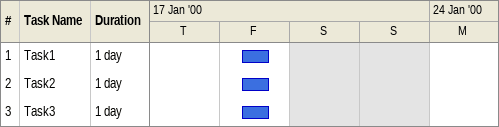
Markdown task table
| ID | Task | Duration | Start | Finish |
|---|---|---|---|---|
| 1 | Task1 | 1d | 2000-01-21 | 2000-01-21 |
| 2 | Task2 | 1d | 2000-01-21 | 2000-01-21 |
| 3 | Task3 | 1d | 2000-01-21 | 2000-01-21 |
